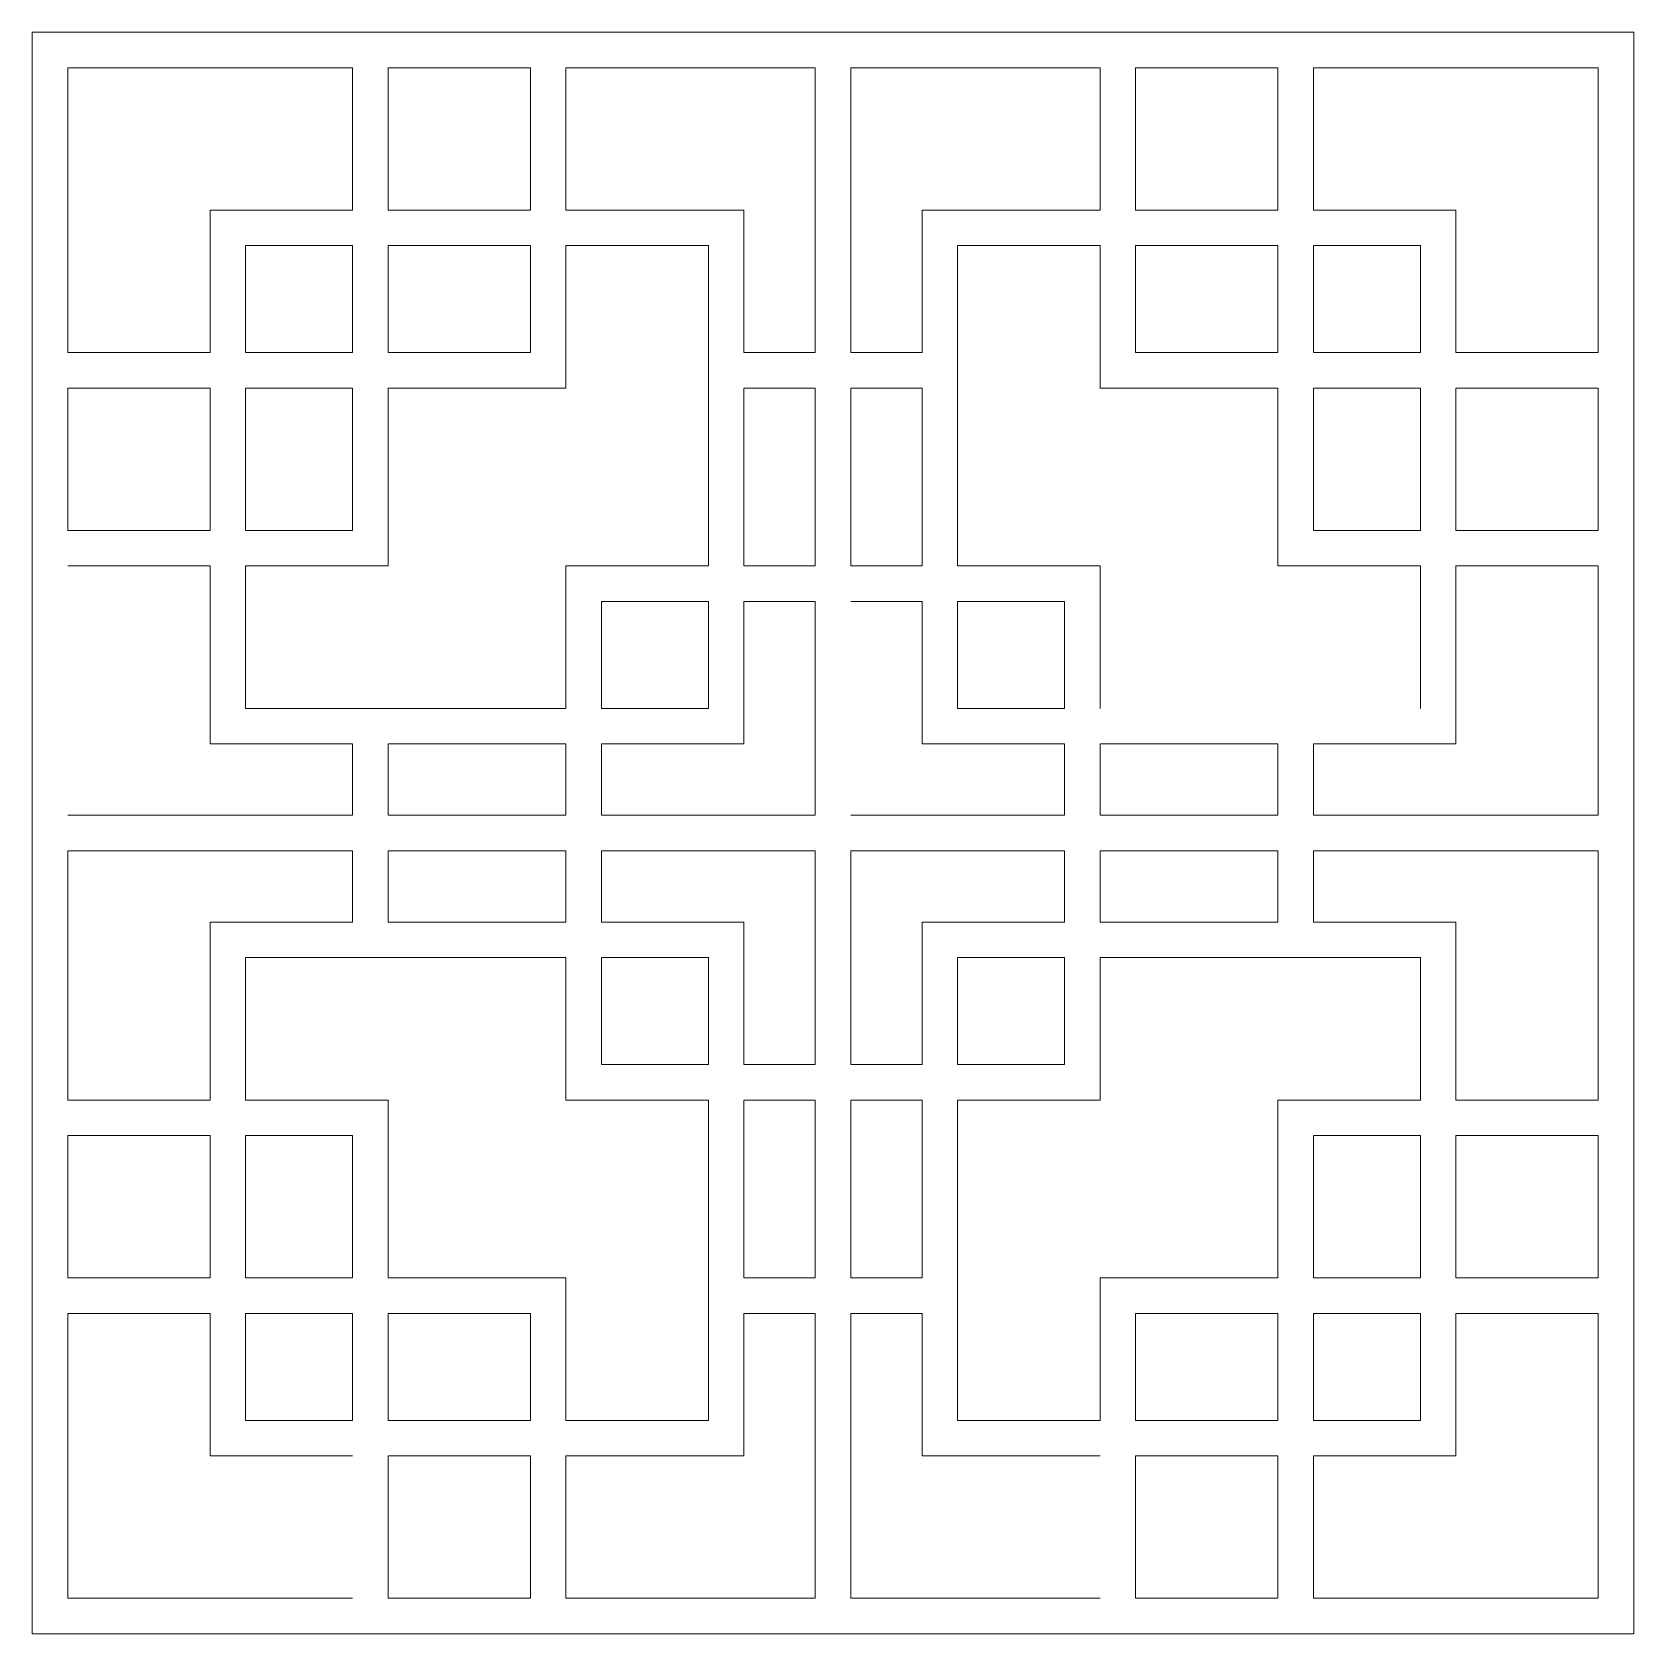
# Model space of a CAD drawing. Header units: centimetres. Extents: x -7 to 6, y -12.7 to 14.
# Drawn here: x -7.03 to 6.05, y -12.68 to 0.4 of the extents above; entities that cross this region are included whole.
import ezdxf

# ---------------------------------------------------------------- set-up
doc = ezdxf.new("R2010")
doc.units = ezdxf.units.CM
doc.header["$MEASUREMENT"] = 0
doc.layers.add('layer 1', color=7, linetype='Continuous')

msp = doc.modelspace()

# ---------------------------------------------------------------- linework, layer by layer
at = {"layer": 'layer 1', "color": 242, "lineweight": 9}
for points, knots in [([(6.04818, 0.40129), (6.04818, 0.40129), (-7.03006, 0.40129), (-7.03006, 0.40129), (-7.03006, 0.40129), (-7.03006, 0.40129), (-7.03006, -9.77031), (-7.03006, -9.77031), (-7.03006, -9.77031), (-7.03006, -9.77031), (-7.03006, -12.67695), (-7.03006, -12.67695), (-7.03006, -12.67695), (-7.03006, -12.67695), (6.04818, -12.67695), (6.04818, -12.67695), (6.04818, -12.67695), (6.04818, -12.67695), (6.04818, 0.40129), (6.04818, 0.40129), (6.04818, 0.40129), (6.04818, 0.40129), (6.04818, 0.40129), (6.04818, 0.40129)], [0, 0, 0, 0, 0.14285714, 0.14285714, 0.14285714, 0.14285714, 0.28571429, 0.28571429, 0.28571429, 0.28571429, 0.42857143, 0.42857143, 0.42857143, 0.42857143, 0.57142857, 0.57142857, 0.57142857, 0.57142857, 0.71428571, 0.71428571, 0.71428571, 0.71428571, 1, 1, 1, 1]), ([(-6.73907, 0.1103), (-6.73907, 0.1103), (-4.41441, 0.1103), (-4.41441, 0.1103), (-4.41441, 0.1103), (-4.41441, 0.1103), (-4.41441, -1.05203), (-4.41441, -1.05203), (-4.41441, -1.05203), (-4.41441, -1.05203), (-5.57674, -1.05203), (-5.57674, -1.05203), (-5.57674, -1.05203), (-5.57674, -1.05203), (-5.57674, -2.21436), (-5.57674, -2.21436), (-5.57674, -2.21436), (-5.57674, -2.21436), (-6.73907, -2.21436), (-6.73907, -2.21436), (-6.73907, -2.21436), (-6.73907, -2.21436), (-6.73907, 0.1103), (-6.73907, 0.1103), (-6.73907, 0.1103), (-6.73907, 0.1103), (-6.73907, 0.1103), (-6.73907, 0.1103)], [0, 0, 0, 0, 0.125, 0.125, 0.125, 0.125, 0.25, 0.25, 0.25, 0.25, 0.375, 0.375, 0.375, 0.375, 0.5, 0.5, 0.5, 0.5, 0.625, 0.625, 0.625, 0.625, 0.75, 0.75, 0.75, 0.75, 1, 1, 1, 1]), ([(-4.12342, 0.1103), (-4.12342, 0.1103), (-2.96109, 0.1103), (-2.96109, 0.1103), (-2.96109, 0.1103), (-2.96109, 0.1103), (-2.96109, -1.05203), (-2.96109, -1.05203), (-2.96109, -1.05203), (-2.96109, -1.05203), (-4.12342, -1.05203), (-4.12342, -1.05203), (-4.12342, -1.05203), (-4.12342, -1.05203), (-4.12342, 0.1103), (-4.12342, 0.1103), (-4.12342, 0.1103), (-4.12342, 0.1103), (-4.12342, 0.1103), (-4.12342, 0.1103)], [0, 0, 0, 0, 0.16666667, 0.16666667, 0.16666667, 0.16666667, 0.33333333, 0.33333333, 0.33333333, 0.33333333, 0.5, 0.5, 0.5, 0.5, 0.66666667, 0.66666667, 0.66666667, 0.66666667, 1, 1, 1, 1]), ([(-0.63644, -2.21436), (-0.63644, -2.21436), (-1.21759, -2.21436), (-1.21759, -2.21436), (-1.21759, -2.21436), (-1.21759, -2.21436), (-1.21759, -1.05203), (-1.21759, -1.05203), (-1.21759, -1.05203), (-1.21759, -1.05203), (-2.67091, -1.05203), (-2.67091, -1.05203), (-2.67091, -1.05203), (-2.67091, -1.05203), (-2.67091, 0.1103), (-2.67091, 0.1103), (-2.67091, 0.1103), (-2.67091, 0.1103), (-0.63644, 0.1103), (-0.63644, 0.1103), (-0.63644, 0.1103), (-0.63644, 0.1103), (-0.63644, -2.21436), (-0.63644, -2.21436), (-0.63644, -2.21436), (-0.63644, -2.21436), (-0.63644, -2.21436), (-0.63644, -2.21436)], [0, 0, 0, 0, 0.125, 0.125, 0.125, 0.125, 0.25, 0.25, 0.25, 0.25, 0.375, 0.375, 0.375, 0.375, 0.5, 0.5, 0.5, 0.5, 0.625, 0.625, 0.625, 0.625, 0.75, 0.75, 0.75, 0.75, 1, 1, 1, 1]), ([(-0.34544, 0.1103), (-0.34544, 0.1103), (1.68905, 0.1103), (1.68905, 0.1103), (1.68905, 0.1103), (1.68905, 0.1103), (1.68905, -1.05203), (1.68905, -1.05203), (1.68905, -1.05203), (1.68905, -1.05203), (0.23573, -1.05203), (0.23573, -1.05203), (0.23573, -1.05203), (0.23573, -1.05203), (0.23573, -2.21436), (0.23573, -2.21436), (0.23573, -2.21436), (0.23573, -2.21436), (-0.34544, -2.21436), (-0.34544, -2.21436), (-0.34544, -2.21436), (-0.34544, -2.21436), (-0.34544, 0.1103), (-0.34544, 0.1103), (-0.34544, 0.1103), (-0.34544, 0.1103), (-0.34544, 0.1103), (-0.34544, 0.1103)], [0, 0, 0, 0, 0.125, 0.125, 0.125, 0.125, 0.25, 0.25, 0.25, 0.25, 0.375, 0.375, 0.375, 0.375, 0.5, 0.5, 0.5, 0.5, 0.625, 0.625, 0.625, 0.625, 0.75, 0.75, 0.75, 0.75, 1, 1, 1, 1]), ([(1.97921, 0.1103), (1.97921, 0.1103), (3.14154, 0.1103), (3.14154, 0.1103), (3.14154, 0.1103), (3.14154, 0.1103), (3.14154, -1.05203), (3.14154, -1.05203), (3.14154, -1.05203), (3.14154, -1.05203), (1.97921, -1.05203), (1.97921, -1.05203), (1.97921, -1.05203), (1.97921, -1.05203), (1.97921, 0.1103), (1.97921, 0.1103), (1.97921, 0.1103), (1.97921, 0.1103), (1.97921, 0.1103), (1.97921, 0.1103)], [0, 0, 0, 0, 0.16666667, 0.16666667, 0.16666667, 0.16666667, 0.33333333, 0.33333333, 0.33333333, 0.33333333, 0.5, 0.5, 0.5, 0.5, 0.66666667, 0.66666667, 0.66666667, 0.66666667, 1, 1, 1, 1]), ([(3.43253, 0.1103), (3.43253, 0.1103), (5.75719, 0.1103), (5.75719, 0.1103), (5.75719, 0.1103), (5.75719, 0.1103), (5.75719, -2.21436), (5.75719, -2.21436), (5.75719, -2.21436), (5.75719, -2.21436), (4.59486, -2.21436), (4.59486, -2.21436), (4.59486, -2.21436), (4.59486, -2.21436), (4.59486, -1.05203), (4.59486, -1.05203), (4.59486, -1.05203), (4.59486, -1.05203), (3.43253, -1.05203), (3.43253, -1.05203), (3.43253, -1.05203), (3.43253, -1.05203), (3.43253, 0.1103), (3.43253, 0.1103), (3.43253, 0.1103), (3.43253, 0.1103), (3.43253, 0.1103), (3.43253, 0.1103)], [0, 0, 0, 0, 0.125, 0.125, 0.125, 0.125, 0.25, 0.25, 0.25, 0.25, 0.375, 0.375, 0.375, 0.375, 0.5, 0.5, 0.5, 0.5, 0.625, 0.625, 0.625, 0.625, 0.75, 0.75, 0.75, 0.75, 1, 1, 1, 1]), ([(-4.12342, -3.95786), (-4.12342, -3.95786), (-4.12342, -2.50535), (-4.12342, -2.50535), (-4.12342, -2.50535), (-4.12342, -2.50535), (-2.67091, -2.50535), (-2.67091, -2.50535), (-2.67091, -2.50535), (-2.67091, -2.50535), (-2.67091, -1.34221), (-2.67091, -1.34221), (-2.67091, -1.34221), (-2.67091, -1.34221), (-1.50777, -1.34221), (-1.50777, -1.34221), (-1.50777, -1.34221), (-1.50777, -1.34221), (-1.50777, -3.95786), (-1.50777, -3.95786), (-1.50777, -3.95786), (-1.50777, -3.95786), (-2.67091, -3.95786), (-2.67091, -3.95786), (-2.67091, -3.95786), (-2.67091, -3.95786), (-2.67091, -5.121), (-2.67091, -5.121), (-2.67091, -5.121), (-2.67091, -5.121), (-5.28656, -5.121), (-5.28656, -5.121), (-5.28656, -5.121), (-5.28656, -5.121), (-5.28656, -3.95786), (-5.28656, -3.95786), (-5.28656, -3.95786), (-5.28656, -3.95786), (-4.12342, -3.95786), (-4.12342, -3.95786), (-4.12342, -3.95786), (-4.12342, -3.95786), (-4.12342, -3.95786), (-4.12342, -3.95786)], [0, 0, 0, 0, 0.08333333, 0.08333333, 0.08333333, 0.08333333, 0.16666667, 0.16666667, 0.16666667, 0.16666667, 0.25, 0.25, 0.25, 0.25, 0.33333333, 0.33333333, 0.33333333, 0.33333333, 0.41666667, 0.41666667, 0.41666667, 0.41666667, 0.5, 0.5, 0.5, 0.5, 0.58333333, 0.58333333, 0.58333333, 0.58333333, 0.66666667, 0.66666667, 0.66666667, 0.66666667, 0.75, 0.75, 0.75, 0.75, 0.83333333, 0.83333333, 0.83333333, 0.83333333, 1, 1, 1, 1]), ([(-5.28656, -2.21436), (-5.28656, -2.21436), (-5.28656, -1.34221), (-5.28656, -1.34221), (-5.28656, -1.34221), (-5.28656, -1.34221), (-4.41441, -1.34221), (-4.41441, -1.34221), (-4.41441, -1.34221), (-4.41441, -1.34221), (-4.41441, -2.21436), (-4.41441, -2.21436), (-4.41441, -2.21436), (-4.41441, -2.21436), (-5.28656, -2.21436), (-5.28656, -2.21436), (-5.28656, -2.21436), (-5.28656, -2.21436), (-5.28656, -2.21436), (-5.28656, -2.21436)], [0, 0, 0, 0, 0.16666667, 0.16666667, 0.16666667, 0.16666667, 0.33333333, 0.33333333, 0.33333333, 0.33333333, 0.5, 0.5, 0.5, 0.5, 0.66666667, 0.66666667, 0.66666667, 0.66666667, 1, 1, 1, 1]), ([(-4.12342, -1.34221), (-4.12342, -1.34221), (-2.96109, -1.34221), (-2.96109, -1.34221), (-2.96109, -1.34221), (-2.96109, -1.34221), (-2.96109, -2.21436), (-2.96109, -2.21436), (-2.96109, -2.21436), (-2.96109, -2.21436), (-4.12342, -2.21436), (-4.12342, -2.21436), (-4.12342, -2.21436), (-4.12342, -2.21436), (-4.12342, -1.34221), (-4.12342, -1.34221), (-4.12342, -1.34221), (-4.12342, -1.34221), (-4.12342, -1.34221), (-4.12342, -1.34221)], [0, 0, 0, 0, 0.16666667, 0.16666667, 0.16666667, 0.16666667, 0.33333333, 0.33333333, 0.33333333, 0.33333333, 0.5, 0.5, 0.5, 0.5, 0.66666667, 0.66666667, 0.66666667, 0.66666667, 1, 1, 1, 1]), ([(1.68905, -5.121), (1.68905, -5.121), (1.68905, -3.95786), (1.68905, -3.95786), (1.68905, -3.95786), (1.68905, -3.95786), (0.52589, -3.95786), (0.52589, -3.95786), (0.52589, -3.95786), (0.52589, -3.95786), (0.52589, -1.34221), (0.52589, -1.34221), (0.52589, -1.34221), (0.52589, -1.34221), (1.68905, -1.34221), (1.68905, -1.34221), (1.68905, -1.34221), (1.68905, -1.34221), (1.68905, -2.50535), (1.68905, -2.50535), (1.68905, -2.50535), (1.68905, -2.50535), (3.14154, -2.50535), (3.14154, -2.50535), (3.14154, -2.50535), (3.14154, -2.50535), (3.14154, -3.95786), (3.14154, -3.95786), (3.14154, -3.95786), (3.14154, -3.95786), (4.30469, -3.95786), (4.30469, -3.95786), (4.30469, -3.95786), (4.30469, -3.95786), (4.30469, -5.121), (4.30469, -5.121)], [0, 0, 0, 0, 0.1, 0.1, 0.1, 0.1, 0.2, 0.2, 0.2, 0.2, 0.3, 0.3, 0.3, 0.3, 0.4, 0.4, 0.4, 0.4, 0.5, 0.5, 0.5, 0.5, 0.6, 0.6, 0.6, 0.6, 0.7, 0.7, 0.7, 0.7, 0.8, 0.8, 0.8, 0.8, 1, 1, 1, 1]), ([(1.97921, -1.34221), (1.97921, -1.34221), (3.14154, -1.34221), (3.14154, -1.34221), (3.14154, -1.34221), (3.14154, -1.34221), (3.14154, -2.21436), (3.14154, -2.21436), (3.14154, -2.21436), (3.14154, -2.21436), (1.97921, -2.21436), (1.97921, -2.21436), (1.97921, -2.21436), (1.97921, -2.21436), (1.97921, -1.34221), (1.97921, -1.34221), (1.97921, -1.34221), (1.97921, -1.34221), (1.97921, -1.34221), (1.97921, -1.34221)], [0, 0, 0, 0, 0.16666667, 0.16666667, 0.16666667, 0.16666667, 0.33333333, 0.33333333, 0.33333333, 0.33333333, 0.5, 0.5, 0.5, 0.5, 0.66666667, 0.66666667, 0.66666667, 0.66666667, 1, 1, 1, 1]), ([(3.43253, -1.34221), (3.43253, -1.34221), (4.30469, -1.34221), (4.30469, -1.34221), (4.30469, -1.34221), (4.30469, -1.34221), (4.30469, -2.21436), (4.30469, -2.21436), (4.30469, -2.21436), (4.30469, -2.21436), (3.43253, -2.21436), (3.43253, -2.21436), (3.43253, -2.21436), (3.43253, -2.21436), (3.43253, -1.34221), (3.43253, -1.34221), (3.43253, -1.34221), (3.43253, -1.34221), (3.43253, -1.34221), (3.43253, -1.34221)], [0, 0, 0, 0, 0.16666667, 0.16666667, 0.16666667, 0.16666667, 0.33333333, 0.33333333, 0.33333333, 0.33333333, 0.5, 0.5, 0.5, 0.5, 0.66666667, 0.66666667, 0.66666667, 0.66666667, 1, 1, 1, 1]), ([(-6.73907, -2.50535), (-6.73907, -2.50535), (-5.57674, -2.50535), (-5.57674, -2.50535), (-5.57674, -2.50535), (-5.57674, -2.50535), (-5.57674, -3.66768), (-5.57674, -3.66768), (-5.57674, -3.66768), (-5.57674, -3.66768), (-6.73907, -3.66768), (-6.73907, -3.66768), (-6.73907, -3.66768), (-6.73907, -3.66768), (-6.73907, -2.50535), (-6.73907, -2.50535), (-6.73907, -2.50535), (-6.73907, -2.50535), (-6.73907, -2.50535), (-6.73907, -2.50535)], [0, 0, 0, 0, 0.16666667, 0.16666667, 0.16666667, 0.16666667, 0.33333333, 0.33333333, 0.33333333, 0.33333333, 0.5, 0.5, 0.5, 0.5, 0.66666667, 0.66666667, 0.66666667, 0.66666667, 1, 1, 1, 1]), ([(-4.41441, -2.50535), (-4.41441, -2.50535), (-4.41441, -3.66768), (-4.41441, -3.66768), (-4.41441, -3.66768), (-4.41441, -3.66768), (-5.28656, -3.66768), (-5.28656, -3.66768), (-5.28656, -3.66768), (-5.28656, -3.66768), (-5.28656, -2.50535), (-5.28656, -2.50535), (-5.28656, -2.50535), (-5.28656, -2.50535), (-4.41441, -2.50535), (-4.41441, -2.50535), (-4.41441, -2.50535), (-4.41441, -2.50535), (-4.41441, -2.50535), (-4.41441, -2.50535)], [0, 0, 0, 0, 0.16666667, 0.16666667, 0.16666667, 0.16666667, 0.33333333, 0.33333333, 0.33333333, 0.33333333, 0.5, 0.5, 0.5, 0.5, 0.66666667, 0.66666667, 0.66666667, 0.66666667, 1, 1, 1, 1]), ([(-0.63644, -3.95786), (-0.63644, -3.95786), (-1.21759, -3.95786), (-1.21759, -3.95786), (-1.21759, -3.95786), (-1.21759, -3.95786), (-1.21759, -2.50535), (-1.21759, -2.50535), (-1.21759, -2.50535), (-1.21759, -2.50535), (-0.63644, -2.50535), (-0.63644, -2.50535), (-0.63644, -2.50535), (-0.63644, -2.50535), (-0.63644, -3.95786), (-0.63644, -3.95786), (-0.63644, -3.95786), (-0.63644, -3.95786), (-0.63644, -3.95786), (-0.63644, -3.95786)], [0, 0, 0, 0, 0.16666667, 0.16666667, 0.16666667, 0.16666667, 0.33333333, 0.33333333, 0.33333333, 0.33333333, 0.5, 0.5, 0.5, 0.5, 0.66666667, 0.66666667, 0.66666667, 0.66666667, 1, 1, 1, 1]), ([(-0.34544, -2.50535), (-0.34544, -2.50535), (0.23573, -2.50535), (0.23573, -2.50535), (0.23573, -2.50535), (0.23573, -2.50535), (0.23573, -3.95786), (0.23573, -3.95786), (0.23573, -3.95786), (0.23573, -3.95786), (-0.34544, -3.95786), (-0.34544, -3.95786), (-0.34544, -3.95786), (-0.34544, -3.95786), (-0.34544, -2.50535), (-0.34544, -2.50535), (-0.34544, -2.50535), (-0.34544, -2.50535), (-0.34544, -2.50535), (-0.34544, -2.50535)], [0, 0, 0, 0, 0.16666667, 0.16666667, 0.16666667, 0.16666667, 0.33333333, 0.33333333, 0.33333333, 0.33333333, 0.5, 0.5, 0.5, 0.5, 0.66666667, 0.66666667, 0.66666667, 0.66666667, 1, 1, 1, 1]), ([(3.43253, -2.50535), (3.43253, -2.50535), (4.30469, -2.50535), (4.30469, -2.50535), (4.30469, -2.50535), (4.30469, -2.50535), (4.30469, -3.66768), (4.30469, -3.66768), (4.30469, -3.66768), (4.30469, -3.66768), (3.43253, -3.66768), (3.43253, -3.66768), (3.43253, -3.66768), (3.43253, -3.66768), (3.43253, -2.50535), (3.43253, -2.50535), (3.43253, -2.50535), (3.43253, -2.50535), (3.43253, -2.50535), (3.43253, -2.50535)], [0, 0, 0, 0, 0.16666667, 0.16666667, 0.16666667, 0.16666667, 0.33333333, 0.33333333, 0.33333333, 0.33333333, 0.5, 0.5, 0.5, 0.5, 0.66666667, 0.66666667, 0.66666667, 0.66666667, 1, 1, 1, 1]), ([(5.75719, -3.66768), (5.75719, -3.66768), (4.59486, -3.66768), (4.59486, -3.66768), (4.59486, -3.66768), (4.59486, -3.66768), (4.59486, -2.50535), (4.59486, -2.50535), (4.59486, -2.50535), (4.59486, -2.50535), (5.75719, -2.50535), (5.75719, -2.50535), (5.75719, -2.50535), (5.75719, -2.50535), (5.75719, -3.66768), (5.75719, -3.66768), (5.75719, -3.66768), (5.75719, -3.66768), (5.75719, -3.66768), (5.75719, -3.66768)], [0, 0, 0, 0, 0.16666667, 0.16666667, 0.16666667, 0.16666667, 0.33333333, 0.33333333, 0.33333333, 0.33333333, 0.5, 0.5, 0.5, 0.5, 0.66666667, 0.66666667, 0.66666667, 0.66666667, 1, 1, 1, 1]), ([(-6.73907, -3.95786), (-6.73907, -3.95786), (-5.57674, -3.95786), (-5.57674, -3.95786), (-5.57674, -3.95786), (-5.57674, -3.95786), (-5.57674, -5.41118), (-5.57674, -5.41118), (-5.57674, -5.41118), (-5.57674, -5.41118), (-4.41441, -5.41118), (-4.41441, -5.41118), (-4.41441, -5.41118), (-4.41441, -5.41118), (-4.41441, -5.99233), (-4.41441, -5.99233), (-4.41441, -5.99233), (-4.41441, -5.99233), (-6.73907, -5.99233), (-6.73907, -5.99233)], [0, 0, 0, 0, 0.16666667, 0.16666667, 0.16666667, 0.16666667, 0.33333333, 0.33333333, 0.33333333, 0.33333333, 0.5, 0.5, 0.5, 0.5, 0.66666667, 0.66666667, 0.66666667, 0.66666667, 1, 1, 1, 1]), ([(5.75719, -5.99233), (5.75719, -5.99233), (3.43253, -5.99233), (3.43253, -5.99233), (3.43253, -5.99233), (3.43253, -5.99233), (3.43253, -5.41118), (3.43253, -5.41118), (3.43253, -5.41118), (3.43253, -5.41118), (4.59486, -5.41118), (4.59486, -5.41118), (4.59486, -5.41118), (4.59486, -5.41118), (4.59486, -3.95786), (4.59486, -3.95786), (4.59486, -3.95786), (4.59486, -3.95786), (5.75719, -3.95786), (5.75719, -3.95786), (5.75719, -3.95786), (5.75719, -3.95786), (5.75719, -5.99233), (5.75719, -5.99233), (5.75719, -5.99233), (5.75719, -5.99233), (5.75719, -5.99233), (5.75719, -5.99233)], [0, 0, 0, 0, 0.125, 0.125, 0.125, 0.125, 0.25, 0.25, 0.25, 0.25, 0.375, 0.375, 0.375, 0.375, 0.5, 0.5, 0.5, 0.5, 0.625, 0.625, 0.625, 0.625, 0.75, 0.75, 0.75, 0.75, 1, 1, 1, 1]), ([(-1.50777, -4.24885), (-1.50777, -4.24885), (-1.50777, -5.121), (-1.50777, -5.121), (-1.50777, -5.121), (-1.50777, -5.121), (-2.37992, -5.121), (-2.37992, -5.121), (-2.37992, -5.121), (-2.37992, -5.121), (-2.37992, -4.24885), (-2.37992, -4.24885), (-2.37992, -4.24885), (-2.37992, -4.24885), (-1.50777, -4.24885), (-1.50777, -4.24885), (-1.50777, -4.24885), (-1.50777, -4.24885), (-1.50777, -4.24885), (-1.50777, -4.24885)], [0, 0, 0, 0, 0.16666667, 0.16666667, 0.16666667, 0.16666667, 0.33333333, 0.33333333, 0.33333333, 0.33333333, 0.5, 0.5, 0.5, 0.5, 0.66666667, 0.66666667, 0.66666667, 0.66666667, 1, 1, 1, 1]), ([(-0.63644, -5.99233), (-0.63644, -5.99233), (-2.37992, -5.99233), (-2.37992, -5.99233), (-2.37992, -5.99233), (-2.37992, -5.99233), (-2.37992, -5.41118), (-2.37992, -5.41118), (-2.37992, -5.41118), (-2.37992, -5.41118), (-1.21759, -5.41118), (-1.21759, -5.41118), (-1.21759, -5.41118), (-1.21759, -5.41118), (-1.21759, -4.24885), (-1.21759, -4.24885), (-1.21759, -4.24885), (-1.21759, -4.24885), (-0.63644, -4.24885), (-0.63644, -4.24885), (-0.63644, -4.24885), (-0.63644, -4.24885), (-0.63644, -5.99233), (-0.63644, -5.99233), (-0.63644, -5.99233), (-0.63644, -5.99233), (-0.63644, -5.99233), (-0.63644, -5.99233)], [0, 0, 0, 0, 0.125, 0.125, 0.125, 0.125, 0.25, 0.25, 0.25, 0.25, 0.375, 0.375, 0.375, 0.375, 0.5, 0.5, 0.5, 0.5, 0.625, 0.625, 0.625, 0.625, 0.75, 0.75, 0.75, 0.75, 1, 1, 1, 1]), ([(-0.34544, -4.24885), (-0.34544, -4.24885), (0.23573, -4.24885), (0.23573, -4.24885), (0.23573, -4.24885), (0.23573, -4.24885), (0.23573, -5.41118), (0.23573, -5.41118), (0.23573, -5.41118), (0.23573, -5.41118), (1.39805, -5.41118), (1.39805, -5.41118), (1.39805, -5.41118), (1.39805, -5.41118), (1.39805, -5.99233), (1.39805, -5.99233), (1.39805, -5.99233), (1.39805, -5.99233), (-0.34544, -5.99233), (-0.34544, -5.99233)], [0, 0, 0, 0, 0.16666667, 0.16666667, 0.16666667, 0.16666667, 0.33333333, 0.33333333, 0.33333333, 0.33333333, 0.5, 0.5, 0.5, 0.5, 0.66666667, 0.66666667, 0.66666667, 0.66666667, 1, 1, 1, 1]), ([(1.39805, -4.24885), (1.39805, -4.24885), (1.39805, -5.121), (1.39805, -5.121), (1.39805, -5.121), (1.39805, -5.121), (0.52589, -5.121), (0.52589, -5.121), (0.52589, -5.121), (0.52589, -5.121), (0.52589, -4.24885), (0.52589, -4.24885), (0.52589, -4.24885), (0.52589, -4.24885), (1.39805, -4.24885), (1.39805, -4.24885), (1.39805, -4.24885), (1.39805, -4.24885), (1.39805, -4.24885), (1.39805, -4.24885)], [0, 0, 0, 0, 0.16666667, 0.16666667, 0.16666667, 0.16666667, 0.33333333, 0.33333333, 0.33333333, 0.33333333, 0.5, 0.5, 0.5, 0.5, 0.66666667, 0.66666667, 0.66666667, 0.66666667, 1, 1, 1, 1]), ([(-4.12342, -5.99233), (-4.12342, -5.99233), (-4.12342, -5.41118), (-4.12342, -5.41118), (-4.12342, -5.41118), (-4.12342, -5.41118), (-2.67091, -5.41118), (-2.67091, -5.41118), (-2.67091, -5.41118), (-2.67091, -5.41118), (-2.67091, -5.99233), (-2.67091, -5.99233), (-2.67091, -5.99233), (-2.67091, -5.99233), (-4.12342, -5.99233), (-4.12342, -5.99233), (-4.12342, -5.99233), (-4.12342, -5.99233), (-4.12342, -5.99233), (-4.12342, -5.99233)], [0, 0, 0, 0, 0.16666667, 0.16666667, 0.16666667, 0.16666667, 0.33333333, 0.33333333, 0.33333333, 0.33333333, 0.5, 0.5, 0.5, 0.5, 0.66666667, 0.66666667, 0.66666667, 0.66666667, 1, 1, 1, 1]), ([(1.68905, -5.99233), (1.68905, -5.99233), (1.68905, -5.41118), (1.68905, -5.41118), (1.68905, -5.41118), (1.68905, -5.41118), (3.14154, -5.41118), (3.14154, -5.41118), (3.14154, -5.41118), (3.14154, -5.41118), (3.14154, -5.99233), (3.14154, -5.99233), (3.14154, -5.99233), (3.14154, -5.99233), (1.68905, -5.99233), (1.68905, -5.99233), (1.68905, -5.99233), (1.68905, -5.99233), (1.68905, -5.99233), (1.68905, -5.99233)], [0, 0, 0, 0, 0.16666667, 0.16666667, 0.16666667, 0.16666667, 0.33333333, 0.33333333, 0.33333333, 0.33333333, 0.5, 0.5, 0.5, 0.5, 0.66666667, 0.66666667, 0.66666667, 0.66666667, 1, 1, 1, 1]), ([(-6.73907, -6.28333), (-6.73907, -6.28333), (-4.41441, -6.28333), (-4.41441, -6.28333), (-4.41441, -6.28333), (-4.41441, -6.28333), (-4.41441, -6.8645), (-4.41441, -6.8645), (-4.41441, -6.8645), (-4.41441, -6.8645), (-5.57674, -6.8645), (-5.57674, -6.8645), (-5.57674, -6.8645), (-5.57674, -6.8645), (-5.57674, -8.31782), (-5.57674, -8.31782), (-5.57674, -8.31782), (-5.57674, -8.31782), (-6.73907, -8.31782), (-6.73907, -8.31782), (-6.73907, -8.31782), (-6.73907, -8.31782), (-6.73907, -6.28333), (-6.73907, -6.28333), (-6.73907, -6.28333), (-6.73907, -6.28333), (-6.73907, -6.28333), (-6.73907, -6.28333)], [0, 0, 0, 0, 0.125, 0.125, 0.125, 0.125, 0.25, 0.25, 0.25, 0.25, 0.375, 0.375, 0.375, 0.375, 0.5, 0.5, 0.5, 0.5, 0.625, 0.625, 0.625, 0.625, 0.75, 0.75, 0.75, 0.75, 1, 1, 1, 1]), ([(-2.67091, -6.28333), (-2.67091, -6.28333), (-2.67091, -6.8645), (-2.67091, -6.8645), (-2.67091, -6.8645), (-2.67091, -6.8645), (-4.12342, -6.8645), (-4.12342, -6.8645), (-4.12342, -6.8645), (-4.12342, -6.8645), (-4.12342, -6.28333), (-4.12342, -6.28333), (-4.12342, -6.28333), (-4.12342, -6.28333), (-2.67091, -6.28333), (-2.67091, -6.28333), (-2.67091, -6.28333), (-2.67091, -6.28333), (-2.67091, -6.28333), (-2.67091, -6.28333)], [0, 0, 0, 0, 0.16666667, 0.16666667, 0.16666667, 0.16666667, 0.33333333, 0.33333333, 0.33333333, 0.33333333, 0.5, 0.5, 0.5, 0.5, 0.66666667, 0.66666667, 0.66666667, 0.66666667, 1, 1, 1, 1]), ([(-0.63644, -8.02682), (-0.63644, -8.02682), (-1.21759, -8.02682), (-1.21759, -8.02682), (-1.21759, -8.02682), (-1.21759, -8.02682), (-1.21759, -6.8645), (-1.21759, -6.8645), (-1.21759, -6.8645), (-1.21759, -6.8645), (-2.37992, -6.8645), (-2.37992, -6.8645), (-2.37992, -6.8645), (-2.37992, -6.8645), (-2.37992, -6.28333), (-2.37992, -6.28333), (-2.37992, -6.28333), (-2.37992, -6.28333), (-0.63644, -6.28333), (-0.63644, -6.28333), (-0.63644, -6.28333), (-0.63644, -6.28333), (-0.63644, -8.02682), (-0.63644, -8.02682), (-0.63644, -8.02682), (-0.63644, -8.02682), (-0.63644, -8.02682), (-0.63644, -8.02682)], [0, 0, 0, 0, 0.125, 0.125, 0.125, 0.125, 0.25, 0.25, 0.25, 0.25, 0.375, 0.375, 0.375, 0.375, 0.5, 0.5, 0.5, 0.5, 0.625, 0.625, 0.625, 0.625, 0.75, 0.75, 0.75, 0.75, 1, 1, 1, 1]), ([(-0.34544, -6.28333), (-0.34544, -6.28333), (1.39805, -6.28333), (1.39805, -6.28333), (1.39805, -6.28333), (1.39805, -6.28333), (1.39805, -6.8645), (1.39805, -6.8645), (1.39805, -6.8645), (1.39805, -6.8645), (0.23573, -6.8645), (0.23573, -6.8645), (0.23573, -6.8645), (0.23573, -6.8645), (0.23573, -8.02682), (0.23573, -8.02682), (0.23573, -8.02682), (0.23573, -8.02682), (-0.34544, -8.02682), (-0.34544, -8.02682), (-0.34544, -8.02682), (-0.34544, -8.02682), (-0.34544, -6.28333), (-0.34544, -6.28333), (-0.34544, -6.28333), (-0.34544, -6.28333), (-0.34544, -6.28333), (-0.34544, -6.28333)], [0, 0, 0, 0, 0.125, 0.125, 0.125, 0.125, 0.25, 0.25, 0.25, 0.25, 0.375, 0.375, 0.375, 0.375, 0.5, 0.5, 0.5, 0.5, 0.625, 0.625, 0.625, 0.625, 0.75, 0.75, 0.75, 0.75, 1, 1, 1, 1]), ([(3.14154, -6.28333), (3.14154, -6.28333), (3.14154, -6.8645), (3.14154, -6.8645), (3.14154, -6.8645), (3.14154, -6.8645), (1.68905, -6.8645), (1.68905, -6.8645), (1.68905, -6.8645), (1.68905, -6.8645), (1.68905, -6.28333), (1.68905, -6.28333), (1.68905, -6.28333), (1.68905, -6.28333), (3.14154, -6.28333), (3.14154, -6.28333), (3.14154, -6.28333), (3.14154, -6.28333), (3.14154, -6.28333), (3.14154, -6.28333)], [0, 0, 0, 0, 0.16666667, 0.16666667, 0.16666667, 0.16666667, 0.33333333, 0.33333333, 0.33333333, 0.33333333, 0.5, 0.5, 0.5, 0.5, 0.66666667, 0.66666667, 0.66666667, 0.66666667, 1, 1, 1, 1]), ([(5.75719, -8.31782), (5.75719, -8.31782), (4.59486, -8.31782), (4.59486, -8.31782), (4.59486, -8.31782), (4.59486, -8.31782), (4.59486, -6.8645), (4.59486, -6.8645), (4.59486, -6.8645), (4.59486, -6.8645), (3.43253, -6.8645), (3.43253, -6.8645), (3.43253, -6.8645), (3.43253, -6.8645), (3.43253, -6.28333), (3.43253, -6.28333), (3.43253, -6.28333), (3.43253, -6.28333), (5.75719, -6.28333), (5.75719, -6.28333), (5.75719, -6.28333), (5.75719, -6.28333), (5.75719, -8.31782), (5.75719, -8.31782), (5.75719, -8.31782), (5.75719, -8.31782), (5.75719, -8.31782), (5.75719, -8.31782)], [0, 0, 0, 0, 0.125, 0.125, 0.125, 0.125, 0.25, 0.25, 0.25, 0.25, 0.375, 0.375, 0.375, 0.375, 0.5, 0.5, 0.5, 0.5, 0.625, 0.625, 0.625, 0.625, 0.75, 0.75, 0.75, 0.75, 1, 1, 1, 1]), ([(-4.12342, -9.77031), (-4.12342, -9.77031), (-4.12342, -8.31782), (-4.12342, -8.31782), (-4.12342, -8.31782), (-4.12342, -8.31782), (-4.12423, -8.31782), (-4.12423, -8.31782), (-4.12423, -8.31782), (-4.12423, -8.31782), (-5.28656, -8.31782), (-5.28656, -8.31782), (-5.28656, -8.31782), (-5.28656, -8.31782), (-5.28656, -7.15549), (-5.28656, -7.15549), (-5.28656, -7.15549), (-5.28656, -7.15549), (-2.67091, -7.15549), (-2.67091, -7.15549), (-2.67091, -7.15549), (-2.67091, -7.15549), (-2.67091, -8.31782), (-2.67091, -8.31782), (-2.67091, -8.31782), (-2.67091, -8.31782), (-1.50777, -8.31782), (-1.50777, -8.31782), (-1.50777, -8.31782), (-1.50777, -8.31782), (-1.50777, -10.93346), (-1.50777, -10.93346), (-1.50777, -10.93346), (-1.50777, -10.93346), (-2.67091, -10.93346), (-2.67091, -10.93346), (-2.67091, -10.93346), (-2.67091, -10.93346), (-2.67091, -9.77031), (-2.67091, -9.77031), (-2.67091, -9.77031), (-2.67091, -9.77031), (-4.12342, -9.77031), (-4.12342, -9.77031), (-4.12342, -9.77031), (-4.12342, -9.77031), (-4.12342, -9.77031), (-4.12342, -9.77031)], [0, 0, 0, 0, 0.07692308, 0.07692308, 0.07692308, 0.07692308, 0.15384615, 0.15384615, 0.15384615, 0.15384615, 0.23076923, 0.23076923, 0.23076923, 0.23076923, 0.30769231, 0.30769231, 0.30769231, 0.30769231, 0.38461538, 0.38461538, 0.38461538, 0.38461538, 0.46153846, 0.46153846, 0.46153846, 0.46153846, 0.53846154, 0.53846154, 0.53846154, 0.53846154, 0.61538462, 0.61538462, 0.61538462, 0.61538462, 0.69230769, 0.69230769, 0.69230769, 0.69230769, 0.76923077, 0.76923077, 0.76923077, 0.76923077, 0.84615385, 0.84615385, 0.84615385, 0.84615385, 1, 1, 1, 1]), ([(-2.37992, -7.15549), (-2.37992, -7.15549), (-1.50777, -7.15549), (-1.50777, -7.15549), (-1.50777, -7.15549), (-1.50777, -7.15549), (-1.50777, -8.02682), (-1.50777, -8.02682), (-1.50777, -8.02682), (-1.50777, -8.02682), (-2.37992, -8.02682), (-2.37992, -8.02682), (-2.37992, -8.02682), (-2.37992, -8.02682), (-2.37992, -7.15549), (-2.37992, -7.15549), (-2.37992, -7.15549), (-2.37992, -7.15549), (-2.37992, -7.15549), (-2.37992, -7.15549)], [0, 0, 0, 0, 0.16666667, 0.16666667, 0.16666667, 0.16666667, 0.33333333, 0.33333333, 0.33333333, 0.33333333, 0.5, 0.5, 0.5, 0.5, 0.66666667, 0.66666667, 0.66666667, 0.66666667, 1, 1, 1, 1]), ([(1.39805, -7.15549), (1.39805, -7.15549), (1.39805, -8.02682), (1.39805, -8.02682), (1.39805, -8.02682), (1.39805, -8.02682), (0.52589, -8.02682), (0.52589, -8.02682), (0.52589, -8.02682), (0.52589, -8.02682), (0.52589, -7.15549), (0.52589, -7.15549), (0.52589, -7.15549), (0.52589, -7.15549), (1.39805, -7.15549), (1.39805, -7.15549), (1.39805, -7.15549), (1.39805, -7.15549), (1.39805, -7.15549), (1.39805, -7.15549)], [0, 0, 0, 0, 0.16666667, 0.16666667, 0.16666667, 0.16666667, 0.33333333, 0.33333333, 0.33333333, 0.33333333, 0.5, 0.5, 0.5, 0.5, 0.66666667, 0.66666667, 0.66666667, 0.66666667, 1, 1, 1, 1]), ([(3.14154, -8.31782), (3.14154, -8.31782), (3.14154, -9.77031), (3.14154, -9.77031), (3.14154, -9.77031), (3.14154, -9.77031), (1.68905, -9.77031), (1.68905, -9.77031), (1.68905, -9.77031), (1.68905, -9.77031), (1.68905, -10.93346), (1.68905, -10.93346), (1.68905, -10.93346), (1.68905, -10.93346), (0.52589, -10.93346), (0.52589, -10.93346), (0.52589, -10.93346), (0.52589, -10.93346), (0.52589, -8.31782), (0.52589, -8.31782), (0.52589, -8.31782), (0.52589, -8.31782), (1.68905, -8.31782), (1.68905, -8.31782), (1.68905, -8.31782), (1.68905, -8.31782), (1.68905, -7.15549), (1.68905, -7.15549), (1.68905, -7.15549), (1.68905, -7.15549), (4.30469, -7.15549), (4.30469, -7.15549), (4.30469, -7.15549), (4.30469, -7.15549), (4.30469, -8.31782), (4.30469, -8.31782), (4.30469, -8.31782), (4.30469, -8.31782), (3.14154, -8.31782), (3.14154, -8.31782), (3.14154, -8.31782), (3.14154, -8.31782), (3.14154, -8.31782), (3.14154, -8.31782)], [0, 0, 0, 0, 0.08333333, 0.08333333, 0.08333333, 0.08333333, 0.16666667, 0.16666667, 0.16666667, 0.16666667, 0.25, 0.25, 0.25, 0.25, 0.33333333, 0.33333333, 0.33333333, 0.33333333, 0.41666667, 0.41666667, 0.41666667, 0.41666667, 0.5, 0.5, 0.5, 0.5, 0.58333333, 0.58333333, 0.58333333, 0.58333333, 0.66666667, 0.66666667, 0.66666667, 0.66666667, 0.75, 0.75, 0.75, 0.75, 0.83333333, 0.83333333, 0.83333333, 0.83333333, 1, 1, 1, 1]), ([(-0.63644, -9.77031), (-0.63644, -9.77031), (-1.21759, -9.77031), (-1.21759, -9.77031), (-1.21759, -9.77031), (-1.21759, -9.77031), (-1.21759, -8.31782), (-1.21759, -8.31782), (-1.21759, -8.31782), (-1.21759, -8.31782), (-0.63644, -8.31782), (-0.63644, -8.31782), (-0.63644, -8.31782), (-0.63644, -8.31782), (-0.63644, -9.77031), (-0.63644, -9.77031), (-0.63644, -9.77031), (-0.63644, -9.77031), (-0.63644, -9.77031), (-0.63644, -9.77031)], [0, 0, 0, 0, 0.16666667, 0.16666667, 0.16666667, 0.16666667, 0.33333333, 0.33333333, 0.33333333, 0.33333333, 0.5, 0.5, 0.5, 0.5, 0.66666667, 0.66666667, 0.66666667, 0.66666667, 1, 1, 1, 1]), ([(-0.34544, -8.31782), (-0.34544, -8.31782), (0.23573, -8.31782), (0.23573, -8.31782), (0.23573, -8.31782), (0.23573, -8.31782), (0.23573, -9.77031), (0.23573, -9.77031), (0.23573, -9.77031), (0.23573, -9.77031), (-0.34544, -9.77031), (-0.34544, -9.77031), (-0.34544, -9.77031), (-0.34544, -9.77031), (-0.34544, -8.31782), (-0.34544, -8.31782), (-0.34544, -8.31782), (-0.34544, -8.31782), (-0.34544, -8.31782), (-0.34544, -8.31782)], [0, 0, 0, 0, 0.16666667, 0.16666667, 0.16666667, 0.16666667, 0.33333333, 0.33333333, 0.33333333, 0.33333333, 0.5, 0.5, 0.5, 0.5, 0.66666667, 0.66666667, 0.66666667, 0.66666667, 1, 1, 1, 1]), ([(-6.73907, -8.60798), (-6.73907, -8.60798), (-5.57674, -8.60798), (-5.57674, -8.60798), (-5.57674, -8.60798), (-5.57674, -8.60798), (-5.57674, -9.77031), (-5.57674, -9.77031), (-5.57674, -9.77031), (-5.57674, -9.77031), (-6.73907, -9.77031), (-6.73907, -9.77031), (-6.73907, -9.77031), (-6.73907, -9.77031), (-6.73907, -8.60798), (-6.73907, -8.60798), (-6.73907, -8.60798), (-6.73907, -8.60798), (-6.73907, -8.60798), (-6.73907, -8.60798)], [0, 0, 0, 0, 0.16666667, 0.16666667, 0.16666667, 0.16666667, 0.33333333, 0.33333333, 0.33333333, 0.33333333, 0.5, 0.5, 0.5, 0.5, 0.66666667, 0.66666667, 0.66666667, 0.66666667, 1, 1, 1, 1]), ([(-4.41441, -9.77031), (-4.41441, -9.77031), (-5.28656, -9.77031), (-5.28656, -9.77031), (-5.28656, -9.77031), (-5.28656, -9.77031), (-5.28656, -8.60798), (-5.28656, -8.60798), (-5.28656, -8.60798), (-5.28656, -8.60798), (-4.41441, -8.60798), (-4.41441, -8.60798), (-4.41441, -8.60798), (-4.41441, -8.60798), (-4.41441, -9.77031), (-4.41441, -9.77031), (-4.41441, -9.77031), (-4.41441, -9.77031), (-4.41441, -9.77031), (-4.41441, -9.77031)], [0, 0, 0, 0, 0.16666667, 0.16666667, 0.16666667, 0.16666667, 0.33333333, 0.33333333, 0.33333333, 0.33333333, 0.5, 0.5, 0.5, 0.5, 0.66666667, 0.66666667, 0.66666667, 0.66666667, 1, 1, 1, 1]), ([(3.43253, -9.77031), (3.43253, -9.77031), (3.43253, -8.60798), (3.43253, -8.60798), (3.43253, -8.60798), (3.43253, -8.60798), (4.30469, -8.60798), (4.30469, -8.60798), (4.30469, -8.60798), (4.30469, -8.60798), (4.30469, -9.77031), (4.30469, -9.77031), (4.30469, -9.77031), (4.30469, -9.77031), (3.43253, -9.77031), (3.43253, -9.77031), (3.43253, -9.77031), (3.43253, -9.77031), (3.43253, -9.77031), (3.43253, -9.77031)], [0, 0, 0, 0, 0.16666667, 0.16666667, 0.16666667, 0.16666667, 0.33333333, 0.33333333, 0.33333333, 0.33333333, 0.5, 0.5, 0.5, 0.5, 0.66666667, 0.66666667, 0.66666667, 0.66666667, 1, 1, 1, 1]), ([(5.75719, -9.77031), (5.75719, -9.77031), (4.59486, -9.77031), (4.59486, -9.77031), (4.59486, -9.77031), (4.59486, -9.77031), (4.59486, -8.60798), (4.59486, -8.60798), (4.59486, -8.60798), (4.59486, -8.60798), (5.75719, -8.60798), (5.75719, -8.60798), (5.75719, -8.60798), (5.75719, -8.60798), (5.75719, -9.77031), (5.75719, -9.77031), (5.75719, -9.77031), (5.75719, -9.77031), (5.75719, -9.77031), (5.75719, -9.77031)], [0, 0, 0, 0, 0.16666667, 0.16666667, 0.16666667, 0.16666667, 0.33333333, 0.33333333, 0.33333333, 0.33333333, 0.5, 0.5, 0.5, 0.5, 0.66666667, 0.66666667, 0.66666667, 0.66666667, 1, 1, 1, 1]), ([(-4.41441, -12.38596), (-4.41441, -12.38596), (-6.73907, -12.38596), (-6.73907, -12.38596), (-6.73907, -12.38596), (-6.73907, -12.38596), (-6.73907, -10.0613), (-6.73907, -10.0613), (-6.73907, -10.0613), (-6.73907, -10.0613), (-5.57674, -10.0613), (-5.57674, -10.0613), (-5.57674, -10.0613), (-5.57674, -10.0613), (-5.57674, -11.22363), (-5.57674, -11.22363), (-5.57674, -11.22363), (-5.57674, -11.22363), (-4.41441, -11.22363), (-4.41441, -11.22363)], [0, 0, 0, 0, 0.16666667, 0.16666667, 0.16666667, 0.16666667, 0.33333333, 0.33333333, 0.33333333, 0.33333333, 0.5, 0.5, 0.5, 0.5, 0.66666667, 0.66666667, 0.66666667, 0.66666667, 1, 1, 1, 1]), ([(-4.41441, -10.93346), (-4.41441, -10.93346), (-5.28656, -10.93346), (-5.28656, -10.93346), (-5.28656, -10.93346), (-5.28656, -10.93346), (-5.28656, -10.0613), (-5.28656, -10.0613), (-5.28656, -10.0613), (-5.28656, -10.0613), (-4.41441, -10.0613), (-4.41441, -10.0613), (-4.41441, -10.0613), (-4.41441, -10.0613), (-4.41441, -10.93346), (-4.41441, -10.93346), (-4.41441, -10.93346), (-4.41441, -10.93346), (-4.41441, -10.93346), (-4.41441, -10.93346)], [0, 0, 0, 0, 0.16666667, 0.16666667, 0.16666667, 0.16666667, 0.33333333, 0.33333333, 0.33333333, 0.33333333, 0.5, 0.5, 0.5, 0.5, 0.66666667, 0.66666667, 0.66666667, 0.66666667, 1, 1, 1, 1]), ([(-2.96109, -10.93346), (-2.96109, -10.93346), (-4.12342, -10.93346), (-4.12342, -10.93346), (-4.12342, -10.93346), (-4.12342, -10.93346), (-4.12342, -10.0613), (-4.12342, -10.0613), (-4.12342, -10.0613), (-4.12342, -10.0613), (-2.96109, -10.0613), (-2.96109, -10.0613), (-2.96109, -10.0613), (-2.96109, -10.0613), (-2.96109, -10.93346), (-2.96109, -10.93346), (-2.96109, -10.93346), (-2.96109, -10.93346), (-2.96109, -10.93346), (-2.96109, -10.93346)], [0, 0, 0, 0, 0.16666667, 0.16666667, 0.16666667, 0.16666667, 0.33333333, 0.33333333, 0.33333333, 0.33333333, 0.5, 0.5, 0.5, 0.5, 0.66666667, 0.66666667, 0.66666667, 0.66666667, 1, 1, 1, 1]), ([(-0.63644, -12.38596), (-0.63644, -12.38596), (-2.67091, -12.38596), (-2.67091, -12.38596), (-2.67091, -12.38596), (-2.67091, -12.38596), (-2.67091, -11.22363), (-2.67091, -11.22363), (-2.67091, -11.22363), (-2.67091, -11.22363), (-1.21759, -11.22363), (-1.21759, -11.22363), (-1.21759, -11.22363), (-1.21759, -11.22363), (-1.21759, -10.0613), (-1.21759, -10.0613), (-1.21759, -10.0613), (-1.21759, -10.0613), (-0.63644, -10.0613), (-0.63644, -10.0613), (-0.63644, -10.0613), (-0.63644, -10.0613), (-0.63644, -12.38596), (-0.63644, -12.38596), (-0.63644, -12.38596), (-0.63644, -12.38596), (-0.63644, -12.38596), (-0.63644, -12.38596)], [0, 0, 0, 0, 0.125, 0.125, 0.125, 0.125, 0.25, 0.25, 0.25, 0.25, 0.375, 0.375, 0.375, 0.375, 0.5, 0.5, 0.5, 0.5, 0.625, 0.625, 0.625, 0.625, 0.75, 0.75, 0.75, 0.75, 1, 1, 1, 1]), ([(1.68905, -12.38596), (1.68905, -12.38596), (-0.34544, -12.38596), (-0.34544, -12.38596), (-0.34544, -12.38596), (-0.34544, -12.38596), (-0.34544, -10.0613), (-0.34544, -10.0613), (-0.34544, -10.0613), (-0.34544, -10.0613), (0.23573, -10.0613), (0.23573, -10.0613), (0.23573, -10.0613), (0.23573, -10.0613), (0.23573, -11.22363), (0.23573, -11.22363), (0.23573, -11.22363), (0.23573, -11.22363), (1.68905, -11.22363), (1.68905, -11.22363)], [0, 0, 0, 0, 0.16666667, 0.16666667, 0.16666667, 0.16666667, 0.33333333, 0.33333333, 0.33333333, 0.33333333, 0.5, 0.5, 0.5, 0.5, 0.66666667, 0.66666667, 0.66666667, 0.66666667, 1, 1, 1, 1]), ([(3.14154, -10.93346), (3.14154, -10.93346), (1.97921, -10.93346), (1.97921, -10.93346), (1.97921, -10.93346), (1.97921, -10.93346), (1.97921, -10.0613), (1.97921, -10.0613), (1.97921, -10.0613), (1.97921, -10.0613), (3.14154, -10.0613), (3.14154, -10.0613), (3.14154, -10.0613), (3.14154, -10.0613), (3.14154, -10.93346), (3.14154, -10.93346), (3.14154, -10.93346), (3.14154, -10.93346), (3.14154, -10.93346), (3.14154, -10.93346)], [0, 0, 0, 0, 0.16666667, 0.16666667, 0.16666667, 0.16666667, 0.33333333, 0.33333333, 0.33333333, 0.33333333, 0.5, 0.5, 0.5, 0.5, 0.66666667, 0.66666667, 0.66666667, 0.66666667, 1, 1, 1, 1]), ([(4.30469, -10.0613), (4.30469, -10.0613), (4.30469, -10.93346), (4.30469, -10.93346), (4.30469, -10.93346), (4.30469, -10.93346), (3.43253, -10.93346), (3.43253, -10.93346), (3.43253, -10.93346), (3.43253, -10.93346), (3.43253, -10.0613), (3.43253, -10.0613), (3.43253, -10.0613), (3.43253, -10.0613), (4.30469, -10.0613), (4.30469, -10.0613), (4.30469, -10.0613), (4.30469, -10.0613), (4.30469, -10.0613), (4.30469, -10.0613)], [0, 0, 0, 0, 0.16666667, 0.16666667, 0.16666667, 0.16666667, 0.33333333, 0.33333333, 0.33333333, 0.33333333, 0.5, 0.5, 0.5, 0.5, 0.66666667, 0.66666667, 0.66666667, 0.66666667, 1, 1, 1, 1]), ([(5.75719, -12.38596), (5.75719, -12.38596), (3.43253, -12.38596), (3.43253, -12.38596), (3.43253, -12.38596), (3.43253, -12.38596), (3.43253, -11.22363), (3.43253, -11.22363), (3.43253, -11.22363), (3.43253, -11.22363), (4.59486, -11.22363), (4.59486, -11.22363), (4.59486, -11.22363), (4.59486, -11.22363), (4.59486, -10.0613), (4.59486, -10.0613), (4.59486, -10.0613), (4.59486, -10.0613), (5.75719, -10.0613), (5.75719, -10.0613), (5.75719, -10.0613), (5.75719, -10.0613), (5.75719, -12.38596), (5.75719, -12.38596), (5.75719, -12.38596), (5.75719, -12.38596), (5.75719, -12.38596), (5.75719, -12.38596)], [0, 0, 0, 0, 0.125, 0.125, 0.125, 0.125, 0.25, 0.25, 0.25, 0.25, 0.375, 0.375, 0.375, 0.375, 0.5, 0.5, 0.5, 0.5, 0.625, 0.625, 0.625, 0.625, 0.75, 0.75, 0.75, 0.75, 1, 1, 1, 1]), ([(-2.96109, -12.38596), (-2.96109, -12.38596), (-4.12342, -12.38596), (-4.12342, -12.38596), (-4.12342, -12.38596), (-4.12342, -12.38596), (-4.12342, -11.22363), (-4.12342, -11.22363), (-4.12342, -11.22363), (-4.12342, -11.22363), (-2.96109, -11.22363), (-2.96109, -11.22363), (-2.96109, -11.22363), (-2.96109, -11.22363), (-2.96109, -12.38596), (-2.96109, -12.38596), (-2.96109, -12.38596), (-2.96109, -12.38596), (-2.96109, -12.38596), (-2.96109, -12.38596)], [0, 0, 0, 0, 0.16666667, 0.16666667, 0.16666667, 0.16666667, 0.33333333, 0.33333333, 0.33333333, 0.33333333, 0.5, 0.5, 0.5, 0.5, 0.66666667, 0.66666667, 0.66666667, 0.66666667, 1, 1, 1, 1]), ([(3.14154, -12.38596), (3.14154, -12.38596), (1.97921, -12.38596), (1.97921, -12.38596), (1.97921, -12.38596), (1.97921, -12.38596), (1.97921, -11.22363), (1.97921, -11.22363), (1.97921, -11.22363), (1.97921, -11.22363), (3.14154, -11.22363), (3.14154, -11.22363), (3.14154, -11.22363), (3.14154, -11.22363), (3.14154, -12.38596), (3.14154, -12.38596), (3.14154, -12.38596), (3.14154, -12.38596), (3.14154, -12.38596), (3.14154, -12.38596)], [0, 0, 0, 0, 0.16666667, 0.16666667, 0.16666667, 0.16666667, 0.33333333, 0.33333333, 0.33333333, 0.33333333, 0.5, 0.5, 0.5, 0.5, 0.66666667, 0.66666667, 0.66666667, 0.66666667, 1, 1, 1, 1])]:
    msp.add_open_spline(points, degree=3, knots=knots, dxfattribs=at)

doc.saveas('drawing.dxf')
